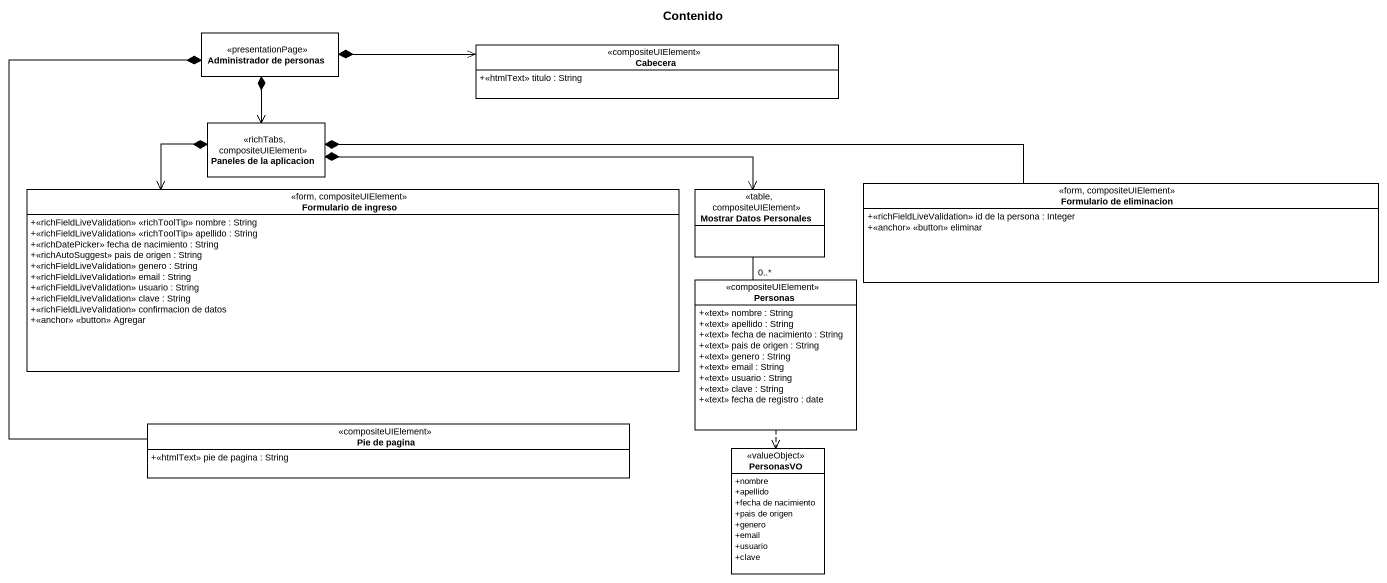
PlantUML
@startuml
title Contenido
hide circle
hide empty members
skinparam classAttributeIconSize 0
class "Administrador de personas" as Administrador_de_personas <<presentationPage>>
class Cabecera <<compositeUIElement>> {
  +<<htmlText>> titulo : String
}
class "Paneles de la aplicacion" as Paneles_de_la_aplicacion <<richTabs, compositeUIElement>>
class "Formulario de ingreso" as Formulario_de_ingreso <<form, compositeUIElement>> {
  +<<richFieldLiveValidation>> <<richToolTip>> nombre : String
  +<<richFieldLiveValidation>> <<richToolTip>> apellido : String
  +<<richDatePicker>> fecha de nacimiento : String
  +<<richAutoSuggest>> pais de origen : String
  +<<richFieldLiveValidation>> genero : String
  +<<richFieldLiveValidation>> email : String
  +<<richFieldLiveValidation>> usuario : String
  +<<richFieldLiveValidation>> clave : String
  +<<richFieldLiveValidation>> confirmacion de datos
  +<<anchor>> <<button>> Agregar
}
class "Mostrar Datos Personales" as Mostrar_Datos_Personales <<table, compositeUIElement>>
class "Formulario de eliminacion" as Formulario_de_eliminacion <<form, compositeUIElement>> {
  +<<richFieldLiveValidation>> id de la persona : Integer
  +<<anchor>> <<button>> eliminar
}
class Personas <<compositeUIElement>> {
  +<<text>> nombre : String
  +<<text>> apellido : String
  +<<text>> fecha de nacimiento : String
  +<<text>> pais de origen : String
  +<<text>> genero : String
  +<<text>> email : String
  +<<text>> usuario : String
  +<<text>> clave : String
  +<<text>> fecha de registro : date
}
class "Pie de pagina" as Pie_de_pagina <<compositeUIElement>> {
  +<<htmlText>> pie de pagina : String
}
class PersonasVO <<valueObject>> {
  +nombre
  +apellido
  +fecha de nacimiento
  +pais de origen
  +genero
  +email
  +usuario
  +clave
}
Administrador_de_personas *-right-> Cabecera
Administrador_de_personas *--> Paneles_de_la_aplicacion
Administrador_de_personas *-- Pie_de_pagina
Paneles_de_la_aplicacion *--> Formulario_de_ingreso
Paneles_de_la_aplicacion *-right-> Mostrar_Datos_Personales
Paneles_de_la_aplicacion *-right- Formulario_de_eliminacion
Mostrar_Datos_Personales -- "0..*" Personas
Personas ..> PersonasVO
@enduml
